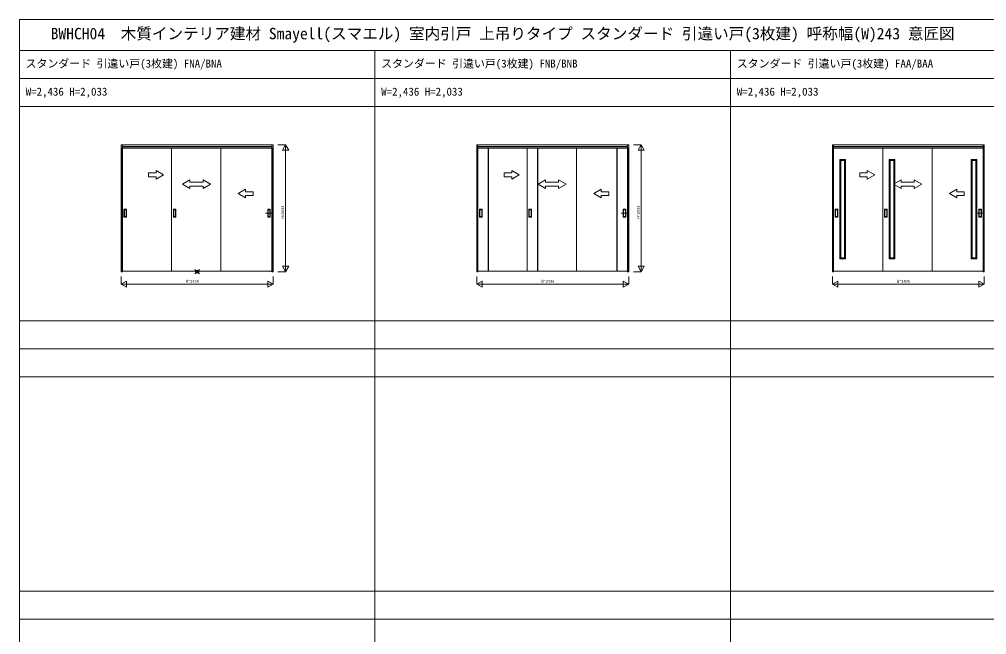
# Model space of a CAD drawing. Units: millimetres, scale not verified. Extents: x -14341 to 14341, y -10000 to 10000.
# Drawn here: x -14341 to 1165, y 130 to 10000 of the extents above; entities that cross this region are included whole.
import ezdxf
from ezdxf.enums import TextEntityAlignment as Align

# ---------------------------------------------------------------- set-up
doc = ezdxf.new("R2010")
doc.units = ezdxf.units.MM
doc.header["$LTSCALE"] = 50
doc.linetypes.add('USER2', pattern=[15, 10, -1, 1, -1, 1, -1])
for name, color, linetype, lineweight in [('0-0_0', 7, 'Continuous', 18), ('0-1_YKK_F1', 7, 'Continuous', 18), ('0-2_YKK_A1', 4, 'Continuous', 18), ('0-3_YKK_N1', 2, 'Continuous', 18), ('0-6_YKK_IN', 1, 'Continuous', 18)]:
    doc.layers.add(name, color=color, linetype=linetype, lineweight=lineweight)
doc.styles.add('ＭＳ ゴシック', font='')
doc.styles.get('ＭＳ ゴシック').set_extended_font_data('MS Gothic')

msp = doc.modelspace()

# ---------------------------------------------------------------- linework, layer by layer
at = {"layer": '0-0_0'}
msp.add_line((-8640.51, 8600), (-8640.51, 5165), dxfattribs=at)
at = {"layer": '0-1_YKK_F1'}
for p, q in [((-14340.51, 10000), (14340.51, 10000)), ((-14340.51, -10000), (-14340.51, 10000)), ((-14340.51, 9500), (14159.49, 9500)), ((-8640.51, -10000), (-8640.51, 9500)), ((-2940.51, -10000), (-2940.51, 9500)), ((-14340.51, 9050), (14159.49, 9050)), ((-14340.51, 8600), (14159.49, 8600)), ((-14340.51, 5165), (14159.49, 5165)), ((-14340.51, 4715), (14159.49, 4715)), ((-14340.51, 4265), (14159.49, 4265)), ((-14340.51, 830), (14159.49, 830)), ((-14340.51, 380), (14159.49, 380))]:
    msp.add_line(p, q, dxfattribs=at)
at = {"layer": '0-2_YKK_A1'}
for p, q in [((-12708.51, 7985.5), (-10272.51, 7985.5)), ((-12692.01, 7941.5), (-11901.01, 7941.5)), ((-12692.01, 5961.5), (-12692.01, 7941.5)), ((-12688.51, 7961.5), (-10292.51, 7961.5)), ((-12688.51, 7934.5), (-10292.51, 7934.5)), ((-11901.01, 7941.5), (-11110.01, 7941.5)), ((-11901.01, 5961.5), (-11901.01, 7941.5)), ((-11110.01, 5961.5), (-11110.01, 7941.5)), ((-7008.51, 7985.5), (-4572.51, 7985.5)), ((-6992.01, 7941.5), (-6201.01, 7941.5)), ((-6992.01, 5961.5), (-6992.01, 7941.5)), ((-6988.51, 5952.5), (-6988.51, 7985.49)), ((-6988.51, 7961.5), (-4592.51, 7961.5)), ((-6988.51, 7934.5), (-4592.51, 7934.5)), ((-6824.01, 7941.5), (-6824.01, 5961.5)), ((-6820.01, 7941.5), (-6820.01, 5961.5)), ((-6201.01, 7941.5), (-5410.01, 7941.5)), ((-6201.01, 5961.5), (-6201.01, 7941.5)), ((-6033.01, 7941.5), (-6033.01, 5961.5)), ((-6029.01, 7941.5), (-6029.01, 5961.5)), ((-4761.01, 7941.5), (-4761.01, 5961.5)), ((-4757.01, 7941.5), (-4757.01, 5961.5)), ((-4589.01, 5961.5), (-4589.01, 7941.5)), ((-1308.51, 7985.5), (1127.49, 7985.5)), ((-1292.01, 5961.5), (-1292.01, 7941.5)), ((-1288.51, 5952.5), (-1288.51, 7985.49)), ((-1288.51, 7961.5), (1107.49, 7961.5)), ((-1288.51, 7934.5), (1107.49, 7934.5)), ((-501.01, 5961.5), (-501.01, 7941.5)), ((1110.99, 7941.5), (289.99, 7941.5)), ((1110.99, 5961.5), (1110.99, 7941.5)), ((-1189.51, 7753), (-1097.51, 7753)), ((-1173.51, 7737), (-1189.51, 7753)), ((-1113.51, 7737), (-1097.51, 7753)), ((-1097.51, 7753), (-1097.51, 6157)), ((-398.51, 7753), (-306.51, 7753)), ((-382.51, 7737), (-398.51, 7753)), ((-322.51, 7737), (-306.51, 7753)), ((-306.51, 7753), (-306.51, 6157)), ((916.49, 7753), (916.49, 6157)), ((1008.49, 7753), (916.49, 7753)), ((932.49, 7737), (916.49, 7753)), ((992.49, 7737), (1008.49, 7753)), ((-1173.51, 7737), (-1113.51, 7737)), ((-1113.51, 7737), (-1113.51, 6173)), ((-382.51, 7737), (-322.51, 7737)), ((-322.51, 7737), (-322.51, 6173)), ((932.49, 7737), (932.49, 6173)), ((992.49, 7737), (932.49, 7737)), ((-12028.01, 7505.5), (-12148.01, 7574.78)), ((-12148.01, 7535.5), (-12148.01, 7574.78)), ((-12028.01, 7505.5), (-12148.01, 7436.22)), ((-12148.01, 7436.22), (-12148.01, 7475.5)), ((-6328.01, 7505.5), (-6448.01, 7574.78)), ((-6448.01, 7535.5), (-6448.01, 7574.78)), ((-6328.01, 7505.5), (-6448.01, 7436.22)), ((-6448.01, 7436.22), (-6448.01, 7475.5)), ((-628.01, 7505.5), (-748.01, 7574.78)), ((-748.01, 7535.5), (-748.01, 7574.78)), ((-628.01, 7505.5), (-748.01, 7436.22)), ((-748.01, 7436.22), (-748.01, 7475.5)), ((-11726.01, 7355.5), (-11606.01, 7424.78)), ((-11726.01, 7355.5), (-11606.01, 7285.5)), ((-11606.01, 7424.78), (-11606.01, 7385.5)), ((-11606.01, 7385.5), (-11396.01, 7385.5)), ((-11606.01, 7325.5), (-11606.01, 7285.5)), ((-11396.01, 7325.5), (-11606.01, 7325.5)), ((-11396.01, 7424.78), (-11396.01, 7385.5)), ((-11276.01, 7355.5), (-11396.01, 7424.78)), ((-11276.01, 7355.5), (-11396.01, 7285.5)), ((-11396.01, 7325.5), (-11396.01, 7285.5)), ((-6026.01, 7355.5), (-5906.01, 7424.78)), ((-6026.01, 7355.5), (-5906.01, 7285.5)), ((-5906.01, 7424.78), (-5906.01, 7385.5)), ((-5906.01, 7385.5), (-5696.01, 7385.5)), ((-5906.01, 7325.5), (-5906.01, 7285.5)), ((-5696.01, 7325.5), (-5906.01, 7325.5)), ((-5696.01, 7424.78), (-5696.01, 7385.5)), ((-5576.01, 7355.5), (-5696.01, 7424.78)), ((-5576.01, 7355.5), (-5696.01, 7285.5)), ((-5696.01, 7325.5), (-5696.01, 7285.5)), ((-326.01, 7355.5), (-206.01, 7424.78)), ((-326.01, 7355.5), (-206.01, 7285.5)), ((-206.01, 7424.78), (-206.01, 7385.5)), ((-206.01, 7385.5), (3.99, 7385.5)), ((-206.01, 7325.5), (-206.01, 7285.5)), ((3.99, 7325.5), (-206.01, 7325.5)), ((3.99, 7424.78), (3.99, 7385.5)), ((123.99, 7355.5), (3.99, 7424.78)), ((123.99, 7355.5), (3.99, 7285.5)), ((3.99, 7325.5), (3.99, 7285.5)), ((-10833.01, 7205.5), (-10713.01, 7274.78)), ((-10833.01, 7205.5), (-10713.01, 7136.22)), ((-10713.01, 7235.5), (-10713.01, 7274.78)), ((-10713.01, 7136.22), (-10713.01, 7175.5)), ((-5133.01, 7205.5), (-5013.01, 7274.78)), ((-5133.01, 7205.5), (-5013.01, 7136.22)), ((-5013.01, 7235.5), (-5013.01, 7274.78)), ((-5013.01, 7136.22), (-5013.01, 7175.5)), ((566.99, 7205.5), (686.99, 7274.78)), ((566.99, 7205.5), (686.99, 7136.22)), ((686.99, 7235.5), (686.99, 7274.78)), ((686.99, 7136.22), (686.99, 7175.5)), ((-12663.01, 6826), (-12663.01, 6954)), ((-12622.01, 6955), (-12662.01, 6955)), ((-12622.01, 6825), (-12662.01, 6825)), ((-12657.01, 6836), (-12657.01, 6944)), ((-12656.01, 6945), (-12628.01, 6945)), ((-12628.01, 6835), (-12656.01, 6835)), ((-12627.01, 6944), (-12627.01, 6836)), ((-12621.01, 6826), (-12621.01, 6954)), ((-11872.01, 6826), (-11872.01, 6954)), ((-11831.01, 6955), (-11871.01, 6955)), ((-11831.01, 6825), (-11871.01, 6825)), ((-11866.01, 6836), (-11866.01, 6944)), ((-11865.01, 6945), (-11837.01, 6945)), ((-11837.01, 6835), (-11865.01, 6835)), ((-11836.01, 6944), (-11836.01, 6836)), ((-11830.01, 6826), (-11830.01, 6954)), ((-10395.39, 6890), (-10285.39, 6890)), ((-10360.01, 6826), (-10360.01, 6954)), ((-10359.01, 6955), (-10319.01, 6955)), ((-10359.01, 6825), (-10319.01, 6825)), ((-10354.01, 6944), (-10354.01, 6836)), ((-10325.01, 6945), (-10353.01, 6945)), ((-10353.01, 6835), (-10325.01, 6835)), ((-10324.01, 6836), (-10324.01, 6944)), ((-10318.01, 6826), (-10318.01, 6954)), ((-6963.01, 6826), (-6963.01, 6954)), ((-6922.01, 6955), (-6962.01, 6955)), ((-6922.01, 6825), (-6962.01, 6825)), ((-6957.01, 6836), (-6957.01, 6944)), ((-6956.01, 6945), (-6928.01, 6945)), ((-6928.01, 6835), (-6956.01, 6835)), ((-6927.01, 6944), (-6927.01, 6836)), ((-6921.01, 6826), (-6921.01, 6954)), ((-6172.01, 6826), (-6172.01, 6954)), ((-6131.01, 6955), (-6171.01, 6955)), ((-6131.01, 6825), (-6171.01, 6825)), ((-6166.01, 6836), (-6166.01, 6944)), ((-6165.01, 6945), (-6137.01, 6945)), ((-6137.01, 6835), (-6165.01, 6835)), ((-6136.01, 6944), (-6136.01, 6836)), ((-6130.01, 6826), (-6130.01, 6954)), ((-4695.39, 6890), (-4585.39, 6890)), ((-4660.01, 6826), (-4660.01, 6954)), ((-4659.01, 6955), (-4619.01, 6955)), ((-4659.01, 6825), (-4619.01, 6825)), ((-4654.01, 6944), (-4654.01, 6836)), ((-4625.01, 6945), (-4653.01, 6945)), ((-4653.01, 6835), (-4625.01, 6835)), ((-4624.01, 6836), (-4624.01, 6944)), ((-4618.01, 6826), (-4618.01, 6954)), ((-1263.01, 6826), (-1263.01, 6954)), ((-1222.01, 6955), (-1262.01, 6955)), ((-1222.01, 6825), (-1262.01, 6825)), ((-1257.01, 6836), (-1257.01, 6944)), ((-1256.01, 6945), (-1228.01, 6945)), ((-1228.01, 6835), (-1256.01, 6835)), ((-1227.01, 6944), (-1227.01, 6836)), ((-1221.01, 6826), (-1221.01, 6954)), ((-472.01, 6826), (-472.01, 6954)), ((-431.01, 6955), (-471.01, 6955)), ((-431.01, 6825), (-471.01, 6825)), ((-466.01, 6836), (-466.01, 6944)), ((-465.01, 6945), (-437.01, 6945)), ((-437.01, 6835), (-465.01, 6835)), ((-436.01, 6944), (-436.01, 6836)), ((-430.01, 6826), (-430.01, 6954)), ((1004.61, 6890), (1114.61, 6890)), ((1039.99, 6826), (1039.99, 6954)), ((1040.99, 6955), (1080.99, 6955)), ((1040.99, 6825), (1080.99, 6825)), ((1045.99, 6944), (1045.99, 6836)), ((1074.99, 6945), (1046.99, 6945)), ((1046.99, 6835), (1074.99, 6835)), ((1075.99, 6836), (1075.99, 6944)), ((1081.99, 6826), (1081.99, 6954)), ((-1173.51, 6173), (-1189.51, 6157)), ((-1113.51, 6173), (-1097.51, 6157)), ((-382.51, 6173), (-398.51, 6157)), ((-322.51, 6173), (-306.51, 6157)), ((932.49, 6173), (916.49, 6157)), ((992.49, 6173), (1008.49, 6157)), ((-11901.01, 5961.5), (-12692.01, 5961.5)), ((-11110.01, 5961.5), (-11901.01, 5961.5)), ((-10289.01, 5961.5), (-11110.01, 5961.5)), ((-6201.01, 5961.5), (-6992.01, 5961.5)), ((-5410.01, 5961.5), (-6201.01, 5961.5)), ((-5410.01, 5961.5), (-4589.01, 5961.5)), ((-501.01, 5961.5), (-1292.01, 5961.5)), ((289.99, 5961.5), (-501.01, 5961.5)), ((289.99, 5961.5), (1110.99, 5961.5))]:
    msp.add_line(p, q, dxfattribs=at)
at = {"layer": '0-2_YKK_A1', "linetype": 'USER2'}
for p, q in [((-10395.39, 6890), (-10285.39, 6890)), ((-4695.39, 6890), (-4585.39, 6890)), ((1004.61, 6890), (1114.61, 6890))]:
    msp.add_line(p, q, dxfattribs=at)
at = {"layer": '0-2_YKK_A1'}
for points in [[(-12708.51, 7985.5), (-12708.51, 5952.5), (-12688.51, 5952.5), (-12688.51, 7985.49)], [(-11110.01, 7941.5), (-10289.01, 7941.5), (-10289.01, 5961.5)], [(-10292.51, 7985.49), (-10292.51, 5952.5), (-10272.51, 5952.5), (-10272.51, 7985.5)], [(-7008.51, 7985.5), (-7008.51, 5952.5), (-6988.51, 5952.5)], [(-4589.01, 7941.5), (-5410.01, 7941.5), (-5410.01, 5961.5)], [(-4592.51, 7985.49), (-4592.51, 5952.5), (-4572.51, 5952.5), (-4572.51, 7985.5)], [(-1308.51, 7985.5), (-1308.51, 5952.5), (-1288.51, 5952.5)], [(-1292.01, 7941.5), (-501.01, 7941.5), (-501.01, 5961.5)], [(-501.01, 7941.5), (289.99, 7941.5), (289.99, 5961.5)], [(1107.49, 7985.49), (1107.49, 5952.5), (1127.49, 5952.5), (1127.49, 7985.5)], [(-1097.51, 6157), (-1189.51, 6157), (-1189.51, 7753)], [(-306.51, 6157), (-398.51, 6157), (-398.51, 7753)], [(916.49, 6157), (1008.49, 6157), (1008.49, 7753)], [(-1113.51, 6173), (-1173.51, 6173), (-1173.51, 7737)], [(-322.51, 6173), (-382.51, 6173), (-382.51, 7737)], [(932.49, 6173), (992.49, 6173), (992.49, 7737)], [(-12148.01, 7535.5), (-12268.01, 7535.5), (-12268.01, 7475.5), (-12148.01, 7475.5)], [(-6448.01, 7535.5), (-6568.01, 7535.5), (-6568.01, 7475.5), (-6448.01, 7475.5)], [(-748.01, 7535.5), (-868.01, 7535.5), (-868.01, 7475.5), (-748.01, 7475.5)], [(-10713.01, 7235.5), (-10593.01, 7235.5), (-10593.01, 7175.5), (-10713.01, 7175.5)], [(-5013.01, 7235.5), (-4893.01, 7235.5), (-4893.01, 7175.5), (-5013.01, 7175.5)], [(686.99, 7235.5), (806.99, 7235.5), (806.99, 7175.5), (686.99, 7175.5)]]:
    msp.add_lwpolyline(points, dxfattribs=at)
for centre, start, end in [((-12662.01, 6954), 90, 180), ((-12662.01, 6826), 180, 270), ((-12656.01, 6944), 90, 180), ((-12656.01, 6836), 180, 270), ((-12628.01, 6944), 0, 90), ((-12628.01, 6836), 270, 0), ((-12622.01, 6954), 0, 90), ((-12622.01, 6826), 270, 0), ((-11871.01, 6954), 90, 180), ((-11871.01, 6826), 180, 270), ((-11865.01, 6944), 90, 180), ((-11865.01, 6836), 180, 270), ((-11837.01, 6944), 0, 90), ((-11837.01, 6836), 270, 0), ((-11831.01, 6954), 0, 90), ((-11831.01, 6826), 270, 0), ((-10359.01, 6954), 90, 180), ((-10359.01, 6826), 180, 270), ((-10353.01, 6944), 90, 180), ((-10353.01, 6836), 180, 270), ((-10325.01, 6944), 360, 90), ((-10325.01, 6836), 270, 360), ((-10319.01, 6954), 0, 90), ((-10319.01, 6826), 270, 0), ((-6962.01, 6954), 90, 180), ((-6962.01, 6826), 180, 270), ((-6956.01, 6944), 90, 180), ((-6956.01, 6836), 180, 270), ((-6928.01, 6944), 0, 90), ((-6928.01, 6836), 270, 0), ((-6922.01, 6954), 0, 90), ((-6922.01, 6826), 270, 0), ((-6171.01, 6954), 90, 180), ((-6171.01, 6826), 180, 270), ((-6165.01, 6944), 90, 180), ((-6165.01, 6836), 180, 270), ((-6137.01, 6944), 0, 90), ((-6137.01, 6836), 270, 0), ((-6131.01, 6954), 0, 90), ((-6131.01, 6826), 270, 0), ((-4659.01, 6954), 90, 180), ((-4659.01, 6826), 180, 270), ((-4653.01, 6944), 90, 180), ((-4653.01, 6836), 180, 270), ((-4625.01, 6944), 360, 90), ((-4625.01, 6836), 270, 360), ((-4619.01, 6954), 0, 90), ((-4619.01, 6826), 270, 0), ((-1262.01, 6954), 90, 180), ((-1262.01, 6826), 180, 270), ((-1256.01, 6944), 90, 180), ((-1256.01, 6836), 180, 270), ((-1228.01, 6944), 0, 90), ((-1228.01, 6836), 270, 0), ((-1222.01, 6954), 0, 90), ((-1222.01, 6826), 270, 0), ((-471.01, 6954), 90, 180), ((-471.01, 6826), 180, 270), ((-465.01, 6944), 90, 180), ((-465.01, 6836), 180, 270), ((-437.01, 6944), 0, 90), ((-437.01, 6836), 270, 0), ((-431.01, 6954), 0, 90), ((-431.01, 6826), 270, 0), ((1040.99, 6954), 90, 180), ((1040.99, 6826), 180, 270), ((1046.99, 6944), 90, 180), ((1046.99, 6836), 180, 270), ((1074.99, 6944), 360, 90), ((1074.99, 6836), 270, 360), ((1080.99, 6954), 0, 90), ((1080.99, 6826), 270, 0)]:
    msp.add_arc(centre, 1, start, end, dxfattribs=at)
at = {"layer": '0-3_YKK_N1'}
for p, q in [((-10197.51, 7985.5), (-10072.51, 7985.5)), ((-10072.51, 7985.5), (-10072.51, 5952.5)), ((-4497.51, 7985.5), (-4372.51, 7985.5)), ((-4372.51, 7985.5), (-4372.51, 5952.5)), ((-10122.51, 7898.9), (-10022.51, 7898.9)), ((-4422.51, 7898.9), (-4322.51, 7898.9)), ((-10197.51, 5952.5), (-10072.51, 5952.5)), ((-10122.51, 6039.1), (-10022.51, 6039.1)), ((-4497.51, 5952.5), (-4372.51, 5952.5)), ((-4422.51, 6039.1), (-4322.51, 6039.1)), ((-12708.51, 5752.5), (-12621.91, 5802.5)), ((-12708.51, 5752.5), (-12621.91, 5702.5)), ((-12621.91, 5802.5), (-12621.91, 5702.5)), ((-10359.11, 5802.5), (-10272.51, 5752.5)), ((-10272.51, 5877.5), (-10272.51, 5752.5)), ((-7008.51, 5752.5), (-6921.91, 5802.5)), ((-7008.51, 5752.5), (-6921.91, 5702.5)), ((-6921.91, 5802.5), (-6921.91, 5702.5)), ((-4659.11, 5802.5), (-4572.51, 5752.5)), ((-4572.51, 5877.5), (-4572.51, 5752.5)), ((-1308.51, 5752.5), (-1221.91, 5802.5)), ((-1308.51, 5752.5), (-1221.91, 5702.5)), ((-1221.91, 5802.5), (-1221.91, 5702.5)), ((1040.89, 5802.5), (1127.49, 5752.5)), ((1127.49, 5877.5), (1127.49, 5752.5))]:
    msp.add_line(p, q, dxfattribs=at)
for points in [[(-10122.51, 7898.9), (-10072.51, 7985.5), (-10022.51, 7898.9)], [(-4422.51, 7898.9), (-4372.51, 7985.5), (-4322.51, 7898.9)], [(-10122.51, 6039.1), (-10072.51, 5952.5), (-10022.51, 6039.1)], [(-4422.51, 6039.1), (-4372.51, 5952.5), (-4322.51, 6039.1)], [(-12708.51, 5877.5), (-12708.51, 5752.5), (-10272.51, 5752.5)], [(-10359.11, 5802.5), (-10359.11, 5702.5), (-10272.51, 5752.5)], [(-7008.51, 5877.5), (-7008.51, 5752.5), (-4572.51, 5752.5)], [(-4659.11, 5802.5), (-4659.11, 5702.5), (-4572.51, 5752.5)], [(-1308.51, 5877.5), (-1308.51, 5752.5), (1127.49, 5752.5)], [(1040.89, 5802.5), (1040.89, 5702.5), (1127.49, 5752.5)]]:
    msp.add_lwpolyline(points, dxfattribs=at)
at = {"layer": '0-6_YKK_IN'}
for p, q in [((-11525.86, 5917.14), (-11455.15, 5987.86)), ((-11525.86, 5987.86), (-11455.15, 5917.14))]:
    msp.add_line(p, q, dxfattribs=at)
msp.add_circle((-11490.51, 5952.5), 25, dxfattribs=at)

# ---------------------------------------------------------------- texts
at = {"layer": '0-0_0', "style": 'ＭＳ ゴシック'}
for s, height, p in [('BWHCH04  木質インテリア建材 Smayell(スマエル) 室内引戸 上吊りタイプ スタンダード 引違い戸(3枚建) 呼称幅(W)243 意匠図', 183.3, (-13838.51, 9625)), ('スタンダード 引違い戸(3枚建) FNA/BNA', 128.3, (-14240.51, 9187.5)), ('スタンダード 引違い戸(3枚建) FNB/BNB', 128.3, (-8540.51, 9187.5)), ('スタンダード 引違い戸(3枚建) FAA/BAA', 128.3, (-2840.51, 9187.5)), ('W=2,436 H=2,033', 128.3, (-14238.51, 8737.5)), ('W=2,436 H=2,033', 128.3, (-8540.51, 8737.5)), ('W=2,436 H=2,033', 128.3, (-2840.51, 8737.5))]:
    msp.add_text(s, height=height, dxfattribs=at).set_placement(p, align=Align.BOTTOM_LEFT)
at = {"layer": '0-3_YKK_N1', "color": 7, "style": 'ＭＳ ゴシック'}
for p in [(-10084.51, 6804), (-4384.51, 6804)]:
    msp.add_text('H=2033', height=43.99, rotation=90, dxfattribs=at).set_placement(p, align=Align.BOTTOM_LEFT)
for p in [(-11670.51, 5764.5), (-5970.51, 5764.5), (-270.51, 5764.5)]:
    msp.add_text('W=2436', height=43.99, dxfattribs=at).set_placement(p, align=Align.BOTTOM_LEFT)

doc.saveas('drawing.dxf')
